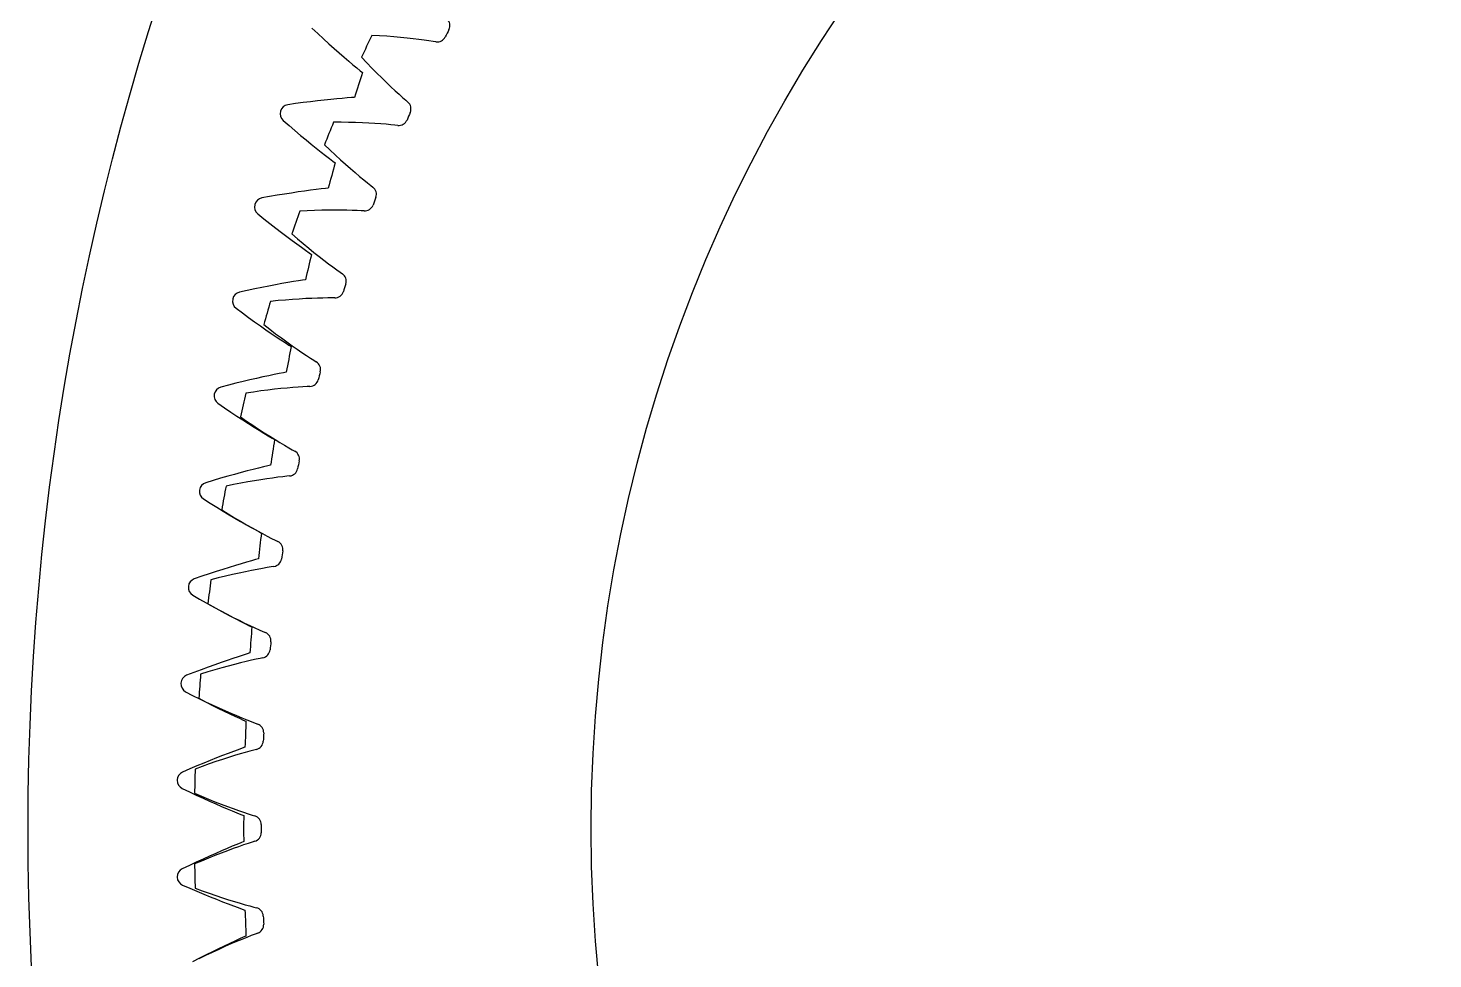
# Model space of a CAD drawing. Header units: millimetres. Extents: x -90 to 90, y -90 to 90.
# Drawn here: x -90.09 to -42.84, y -4.38 to 26.9 of the extents above; entities that cross this region are included whole.
import ezdxf

# ---------------------------------------------------------------- set-up
doc = ezdxf.new("R2010")
doc.units = ezdxf.units.MM

msp = doc.modelspace()

# ---------------------------------------------------------------- linework, layer by layer
at = {"layer": 'journal'}
msp.add_circle((-22, 0), 49.15, dxfattribs=at)
at = {"layer": 'outer'}
msp.add_circle((0, 0), 90.087573, dxfattribs=at)
at = {"layer": 'output_ring'}
for p, q in [((-80.539547, 26.904971), (-80.344897, 26.723491)), ((-80.344897, 26.723491), (-80.155401, 26.548774)), ((-80.155401, 26.548774), (-79.971398, 26.381601)), ((-79.971398, 26.381601), (-79.793504, 26.222292)), ((-79.793504, 26.222292), (-79.622469, 26.071265)), ((-79.622469, 26.071265), (-79.459239, 25.929082)), ((-79.459239, 25.929082), (-79.305062, 25.796531)), ((-79.305062, 25.796531), (-79.161682, 25.674784)), ((-79.161682, 25.674784), (-79.031794, 25.565759)), ((-79.031794, 25.565759), (-78.920373, 25.473193)), ((-78.920373, 25.473193), (-78.84403, 25.410279)), ((-79.107855, 24.576628), (-79.206493, 24.569091)), ((-81.090973, 24.365991), (-81.354592, 24.329539)), ((-80.835461, 24.399876), (-81.090973, 24.365991)), ((-80.588782, 24.430751), (-80.835461, 24.399876)), ((-80.351623, 24.458709), (-80.588782, 24.430751)), ((-80.12484, 24.483839), (-80.351623, 24.458709)), ((-79.909529, 24.506226), (-80.12484, 24.483839)), ((-79.707164, 24.525942), (-79.909529, 24.506226)), ((-79.519846, 24.543033), (-79.707164, 24.525942)), ((-79.350883, 24.557481), (-79.519846, 24.543033)), ((-79.206493, 24.569091), (-79.350883, 24.557481)), ((-81.51098, 23.800343), (-81.309521, 23.626452)), ((-81.309521, 23.626452), (-81.113472, 23.459121)), ((-81.113472, 23.459121), (-80.923201, 23.299119)), ((-80.923201, 23.299119), (-80.739335, 23.14674)), ((-80.739335, 23.14674), (-80.562641, 23.002375)), ((-80.562641, 23.002375), (-80.394085, 22.866549)), ((-80.394085, 22.866549), (-80.234944, 22.74)), ((-80.234944, 22.74), (-80.087006, 22.623835)), ((-80.087006, 22.623835), (-79.953037, 22.519865)), ((-79.953037, 22.519865), (-79.838153, 22.431634)), ((-79.838153, 22.431634), (-79.759456, 22.371691)), ((-81.710724, 21.285752), (-81.964751, 21.242104)), ((-81.465409, 21.326053), (-81.710724, 21.285752)), ((-81.229495, 21.363074), (-81.465409, 21.326053)), ((-81.003841, 21.396872), (-81.229495, 21.363074)), ((-80.789546, 21.427489), (-81.003841, 21.396872)), ((-80.588084, 21.454942), (-80.789546, 21.427489)), ((-80.401558, 21.479195), (-80.588084, 21.454942)), ((-80.233272, 21.500104), (-80.401558, 21.479195)), ((-80.089433, 21.517237), (-80.233272, 21.500104)), ((-79.991157, 21.528546), (-80.089433, 21.517237)), ((-81.964751, 21.242104), (-82.22678, 21.195582)), ((-82.362783, 20.660784), (-82.154812, 20.494737)), ((-82.154812, 20.494737), (-81.952498, 20.335039)), ((-81.952498, 20.335039), (-81.756238, 20.182441)), ((-81.756238, 20.182441), (-81.566671, 20.037218)), ((-81.566671, 20.037218), (-81.384576, 19.899726)), ((-81.384576, 19.899726), (-81.210942, 19.770455)), ((-81.210942, 19.770455), (-81.04707, 19.650095)), ((-81.04707, 19.650095), (-80.894791, 19.539682)), ((-80.894791, 19.539682), (-80.756938, 19.440919)), ((-80.756938, 19.440919), (-80.638759, 19.357154)), ((-80.638759, 19.357154), (-80.557824, 19.300269)), ((-80.854831, 18.433803), (-80.997908, 18.411173)), ((-80.75706, 18.448868), (-80.854831, 18.433803)), ((-82.718235, 18.087043), (-82.97829, 18.030518)), ((-82.466066, 18.140388), (-82.718235, 18.087043)), ((-82.222474, 18.190056), (-82.466066, 18.140388)), ((-81.988152, 18.236086), (-82.222474, 18.190056)), ((-81.763957, 18.278502), (-81.988152, 18.236086)), ((-81.550992, 18.317305), (-81.763957, 18.278502)), ((-81.35073, 18.352454), (-81.550992, 18.317305)), ((-81.16527, 18.383834), (-81.35073, 18.352454)), ((-80.997908, 18.411173), (-81.16527, 18.383834)), ((-83.093709, 17.490903), (-82.87953, 17.332944)), ((-82.87953, 17.332944), (-82.671247, 17.181112)), ((-82.671247, 17.181112), (-82.469286, 17.036144)), ((-82.469286, 17.036144), (-82.274296, 16.898287)), ((-82.274296, 16.898287), (-82.087069, 16.767872)), ((-82.087069, 16.767872), (-81.90861, 16.645346)), ((-81.90861, 16.645346), (-81.740249, 16.531352)), ((-81.740249, 16.531352), (-81.583852, 16.426852)), ((-81.583852, 16.426852), (-81.442318, 16.333442)), ((-81.442318, 16.333442), (-81.321016, 16.254264)), ((-81.321016, 16.254264), (-81.237962, 16.200521)), ((-82.404074, 15.133306), (-82.626479, 15.082333)), ((-82.192751, 15.180237), (-82.404074, 15.133306)), ((-81.993982, 15.223031), (-82.192751, 15.180237)), ((-81.80986, 15.261492), (-81.993982, 15.223031)), ((-81.643669, 15.295222), (-81.80986, 15.261492)), ((-81.501564, 15.323314), (-81.643669, 15.295222)), ((-81.404441, 15.342114), (-81.501564, 15.323314)), ((-83.350318, 14.905435), (-83.608017, 14.838991)), ((-83.100377, 14.9684), (-83.350318, 14.905435)), ((-82.858867, 15.027362), (-83.100377, 14.9684)), ((-82.626479, 15.082333), (-82.858867, 15.027362)), ((-83.702682, 14.295352), (-83.482611, 14.145712)), ((-83.482611, 14.145712), (-83.268665, 14.001969)), ((-83.268665, 14.001969), (-83.0613, 13.864843)), ((-83.0613, 13.864843), (-82.861172, 13.734557)), ((-82.861172, 13.734557), (-82.669087, 13.611408)), ((-82.669087, 13.611408), (-82.486066, 13.495808)), ((-82.486066, 13.495808), (-82.313462, 13.388346)), ((-82.313462, 13.388346), (-82.153178, 13.289913)), ((-82.153178, 13.289913), (-82.008169, 13.201992)), ((-82.008169, 13.201992), (-81.883924, 13.127519)), ((-81.883924, 13.127519), (-81.798873, 13.076997)), ((-83.373652, 11.842614), (-83.612727, 11.774445)), ((-83.143541, 11.906445), (-83.373652, 11.842614)), ((-82.923251, 11.965899), (-83.143541, 11.906445)), ((-82.713881, 12.020891), (-82.923251, 11.965899)), ((-82.516897, 12.071267), (-82.713881, 12.020891)), ((-82.334384, 12.116751), (-82.516897, 12.071267)), ((-82.169606, 12.156822), (-82.334384, 12.116751)), ((-82.028681, 12.190337), (-82.169606, 12.156822)), ((-81.932349, 12.212843), (-82.028681, 12.190337)), ((-83.860072, 11.701953), (-84.115037, 11.625686)), ((-83.612727, 11.774445), (-83.860072, 11.701953)), ((-84.188811, 11.07882), (-83.963169, 10.937719)), ((-83.963169, 10.937719), (-83.743874, 10.802277)), ((-83.743874, 10.802277), (-83.531409, 10.673194)), ((-83.531409, 10.673194), (-83.326438, 10.550669)), ((-83.326438, 10.550669), (-83.129777, 10.434968)), ((-83.129777, 10.434968), (-82.942463, 10.326463)), ((-82.942463, 10.326463), (-82.765869, 10.22569)), ((-82.765869, 10.22569), (-82.601932, 10.133469)), ((-82.601932, 10.133469), (-82.453663, 10.051167)), ((-82.453663, 10.051167), (-82.326656, 9.981508)), ((-82.326656, 9.981508), (-82.239732, 9.93428)), ((-82.574948, 9.000581), (-82.73807, 8.954228)), ((-82.43541, 9.039469), (-82.574948, 9.000581)), ((-82.340011, 9.065648), (-82.43541, 9.039469)), ((-84.002364, 8.563208), (-84.246751, 8.481295)), ((-83.766076, 8.640484), (-84.002364, 8.563208)), ((-83.538578, 8.713083), (-83.766076, 8.640484)), ((-83.320727, 8.780931), (-83.538578, 8.713083)), ((-83.113617, 8.843902), (-83.320727, 8.780931)), ((-82.918707, 8.901786), (-83.113617, 8.843902)), ((-82.73807, 8.954228), (-82.918707, 8.901786)), ((-84.246751, 8.481295), (-84.498608, 8.395319)), ((-84.55138, 7.846029), (-84.3205, 7.713674)), ((-84.3205, 7.713674), (-84.096178, 7.58673)), ((-84.096178, 7.58673), (-83.878925, 7.465881)), ((-83.878925, 7.465881), (-83.669411, 7.351296)), ((-83.669411, 7.351296), (-83.468463, 7.243213)), ((-83.468463, 7.243213), (-83.27713, 7.141962)), ((-83.27713, 7.141962), (-83.096806, 7.048027)), ((-83.096806, 7.048027), (-82.929457, 6.962153)), ((-82.929457, 6.962153), (-82.778144, 6.885591)), ((-82.778144, 6.885591), (-82.648562, 6.820847)), ((-82.648562, 6.820847), (-82.559893, 6.776984)), ((-83.198823, 5.71924), (-83.391373, 5.653933)), ((-83.020326, 5.778563), (-83.198823, 5.71924)), ((-82.859099, 5.83113), (-83.020326, 5.778563)), ((-82.721154, 5.875334), (-82.859099, 5.83113)), ((-82.626828, 5.905148), (-82.721154, 5.875334)), ((-84.509786, 5.248191), (-84.758165, 5.152631)), ((-84.268716, 5.339404), (-84.509786, 5.248191)), ((-84.035561, 5.425674), (-84.268716, 5.339404)), ((-83.811011, 5.506934), (-84.035561, 5.425674)), ((-83.595919, 5.583076), (-83.811011, 5.506934)), ((-83.391373, 5.653933), (-83.595919, 5.583076)), ((-84.789859, 4.601722), (-84.554079, 4.478308)), ((-84.554079, 4.478308), (-84.32506, 4.36005)), ((-84.32506, 4.36005), (-84.103336, 4.24761)), ((-84.103336, 4.24761), (-83.889587, 4.141134)), ((-83.889587, 4.141134), (-83.684647, 4.040827)), ((-83.684647, 4.040827), (-83.489576, 3.946979)), ((-83.489576, 3.946979), (-83.305786, 3.860021)), ((-83.305786, 3.860021), (-83.135271, 3.780619)), ((-83.135271, 3.780619), (-82.981136, 3.709909)), ((-82.981136, 3.709909), (-82.84917, 3.650176)), ((-82.84917, 3.650176), (-82.758886, 3.609741)), ((-83.748422, 2.377027), (-83.960439, 2.292702)), ((-83.54674, 2.455667), (-83.748422, 2.377027)), ((-83.356832, 2.528301), (-83.54674, 2.455667)), ((-83.180739, 2.594417), (-83.356832, 2.528301)), ((-83.021644, 2.653121), (-83.180739, 2.594417)), ((-82.885493, 2.702576), (-83.021644, 2.653121)), ((-82.792378, 2.735981), (-82.885493, 2.702576)), ((-84.648791, 2.007384), (-84.893328, 1.902381)), ((-84.411392, 2.107764), (-84.648791, 2.007384)), ((-84.181712, 2.202901), (-84.411392, 2.107764)), ((-83.960439, 2.292702), (-84.181712, 2.202901)), ((-84.903898, 1.350662), (-84.663563, 1.236369)), ((-84.663563, 1.236369), (-84.430182, 1.12697)), ((-84.430182, 1.12697), (-84.204315, 1.023105)), ((-84.204315, 1.023105), (-83.986644, 0.924895)), ((-83.986644, 0.924895), (-83.778012, 0.832511)), ((-83.778012, 0.832511), (-83.57949, 0.746204)), ((-83.57949, 0.746204), (-83.392504, 0.666349)), ((-83.392504, 0.666349), (-83.219073, 0.593537)), ((-83.219073, 0.593537), (-83.062343, 0.528782)), ((-83.062343, 0.528782), (-82.928186, 0.474148)), ((-82.928186, 0.474148), (-82.836419, 0.437201)), ((-82.836419, -0.437201), (-82.928186, -0.474148)), ((-83.986644, -0.924895), (-84.204315, -1.023105)), ((-83.778012, -0.832511), (-83.986644, -0.924895)), ((-83.57949, -0.746204), (-83.778012, -0.832511)), ((-83.392504, -0.666349), (-83.57949, -0.746204)), ((-83.219073, -0.593537), (-83.392504, -0.666349)), ((-83.062343, -0.528782), (-83.219073, -0.593537)), ((-82.928186, -0.474148), (-83.062343, -0.528782)), ((-84.663563, -1.236369), (-84.903898, -1.350662)), ((-84.430182, -1.12697), (-84.663563, -1.236369)), ((-84.204315, -1.023105), (-84.430182, -1.12697)), ((-84.893328, -1.902381), (-84.648791, -2.007384)), ((-84.648791, -2.007384), (-84.411392, -2.107764)), ((-84.411392, -2.107764), (-84.181712, -2.202901)), ((-84.181712, -2.202901), (-83.960439, -2.292702)), ((-83.960439, -2.292702), (-83.748422, -2.377027)), ((-83.748422, -2.377027), (-83.54674, -2.455667)), ((-83.54674, -2.455667), (-83.356832, -2.528301)), ((-83.356832, -2.528301), (-83.180739, -2.594417)), ((-83.180739, -2.594417), (-83.021644, -2.653121)), ((-83.021644, -2.653121), (-82.885493, -2.702576)), ((-82.885493, -2.702576), (-82.792378, -2.735981)), ((-82.981136, -3.709909), (-83.135271, -3.780619)), ((-82.84917, -3.650176), (-82.981136, -3.709909)), ((-82.758886, -3.609741), (-82.84917, -3.650176)), ((-84.103336, -4.24761), (-84.32506, -4.36005)), ((-83.889587, -4.141134), (-84.103336, -4.24761)), ((-83.684647, -4.040827), (-83.889587, -4.141134)), ((-83.489576, -3.946979), (-83.684647, -4.040827)), ((-83.305786, -3.860021), (-83.489576, -3.946979)), ((-83.135271, -3.780619), (-83.305786, -3.860021)), ((-84.32506, -4.36005), (-84.554079, -4.478308))]:
    msp.add_line(p, q, dxfattribs=at)
for centre, radius, start, end in [((0, 0), 82.837573, 162.136627, 162.741422), ((-81.312474, 24.025278), 0.3, 163.539248, 228.571583), ((0, 0), 85.087573, 163.533923, 163.539248), ((-81.310241, 24.032835), 0.3, 98.501588, 163.533923), ((0, 0), 82.837573, 164.331749, 164.936544), ((-82.17304, 20.893157), 0.3, 165.73437, 230.766705), ((0, 0), 85.087573, 165.729045, 165.73437), ((-82.171097, 20.900795), 0.3, 100.69671, 165.729045), ((0, 0), 82.837573, 166.526871, 167.131666), ((-82.911356, 17.73808), 0.3, 102.891832, 167.924167), ((-82.913005, 17.730374), 0.3, 167.929492, 232.961827), ((0, 0), 85.087573, 167.924167, 167.929492), ((0, 0), 82.837573, 168.721993, 169.326788), ((-83.529931, 14.549332), 0.3, 105.086954, 170.119289), ((-83.531283, 14.541568), 0.3, 170.124614, 235.156949), ((0, 0), 85.087573, 170.119289, 170.124614), ((0, 0), 82.837573, 170.917115, 171.52191), ((-84.026968, 11.331421), 0.3, 172.319736, 237.352071), ((0, 0), 85.087573, 172.314411, 172.319736), ((-84.025915, 11.33923), 0.3, 107.282076, 172.314411), ((0, 0), 82.837573, 173.112237, 173.717032), ((-84.399332, 8.104643), 0.3, 174.514858, 239.547193), ((0, 0), 85.087573, 174.509533, 174.514858), ((-84.398578, 8.112487), 0.3, 109.477198, 174.509533), ((0, 0), 82.837573, 175.307359, 175.912154), ((-84.647828, 4.86597), 0.3, 176.70998, 241.742315), ((0, 0), 85.087573, 176.704654, 176.70998), ((-84.647375, 4.873838), 0.3, 111.67232, 176.704654), ((0, 0), 82.837573, 177.502481, 178.107276), ((-84.771941, 1.628035), 0.3, 113.867441, 178.899776), ((-84.772092, 1.620156), 0.3, 178.905102, 243.937437), ((0, 0), 85.087573, 178.899776, 178.905102), ((0, 0), 82.837573, 179.697603, 180.302397), ((-84.772092, -1.620156), 0.3, 116.062563, 181.094898), ((0, 0), 85.087573, 181.094898, 181.100224), ((-84.771941, -1.628035), 0.3, 181.100224, 246.132559), ((0, 0), 82.837573, 181.892724, 182.497519)]:
    msp.add_arc(centre, radius, start, end, dxfattribs=at)
at = {"layer": 'thin_ring_external'}
for p, q in [((-78.27239, 26.647283), (-78.528007, 26.661479)), ((-78.025432, 26.630875), (-78.27239, 26.647283)), ((-77.787638, 26.612501), (-78.025432, 26.630875)), ((-77.559624, 26.592435), (-77.787638, 26.612501)), ((-77.342159, 26.570995), (-77.559624, 26.592435)), ((-77.136235, 26.548555), (-77.342159, 26.570995)), ((-76.943188, 26.525569), (-77.136235, 26.548555)), ((-76.764942, 26.502614), (-76.943188, 26.525569)), ((-76.604544, 26.480493), (-76.764942, 26.502614)), ((-76.46777, 26.460501), (-76.604544, 26.480493)), ((-76.373834, 26.447619), (-76.46777, 26.460501)), ((-78.870248, 25.923442), (-78.694274, 25.737501)), ((-78.694274, 25.737501), (-78.522204, 25.559597)), ((-78.522204, 25.559597), (-78.354553, 25.389959)), ((-78.354553, 25.389959), (-78.191931, 25.22888)), ((-78.191931, 25.22888), (-78.035074, 25.076739)), ((-78.035074, 25.076739), (-77.88491, 24.934054)), ((-77.88491, 24.934054), (-77.742648, 24.801552)), ((-77.742648, 24.801552), (-77.609972, 24.680326)), ((-77.609972, 24.680326), (-77.489462, 24.572185)), ((-77.489462, 24.572185), (-77.385841, 24.480701)), ((-77.385841, 24.480701), (-77.315321, 24.417321)), ((-79.559612, 23.739222), (-79.81562, 23.740347)), ((-79.312138, 23.735445), (-79.559612, 23.739222)), ((-79.073716, 23.729236), (-79.312138, 23.735445)), ((-78.844975, 23.720839), (-79.073716, 23.729236)), ((-78.626699, 23.710531), (-78.844975, 23.720839)), ((-78.419898, 23.698635), (-78.626699, 23.710531)), ((-78.225929, 23.685536), (-78.419898, 23.698635)), ((-78.046744, 23.671712), (-78.225929, 23.685536)), ((-77.885425, 23.65781), (-78.046744, 23.671712)), ((-77.747809, 23.644828), (-77.885425, 23.65781)), ((-77.653337, 23.636759), (-77.747809, 23.644828)), ((-80.119731, 22.985798), (-79.934491, 22.809084)), ((-79.934491, 22.809084), (-79.753562, 22.640199)), ((-79.753562, 22.640199), (-79.577469, 22.479343)), ((-79.577469, 22.479343), (-79.406833, 22.326777)), ((-79.406833, 22.326777), (-79.242413, 22.182844)), ((-79.242413, 22.182844), (-79.085159, 22.048012)), ((-79.085159, 22.048012), (-78.936316, 21.922947)), ((-78.936316, 21.922947), (-78.797624, 21.808654)), ((-78.797624, 21.808654), (-78.67175, 21.706807)), ((-78.67175, 21.706807), (-78.563592, 21.620733)), ((-78.563592, 21.620733), (-78.489928, 21.561037)), ((-80.696668, 20.769227), (-80.952399, 20.757279)), ((-80.449324, 20.778092), (-80.696668, 20.769227)), ((-80.210896, 20.784065), (-80.449324, 20.778092)), ((-79.982025, 20.787358), (-80.210896, 20.784065)), ((-79.763507, 20.78821), (-79.982025, 20.787358)), ((-79.556367, 20.786888), (-79.763507, 20.78821)), ((-79.361983, 20.78371), (-79.556367, 20.786888)), ((-79.182326, 20.779054), (-79.361983, 20.78371)), ((-79.020507, 20.773407), (-79.182326, 20.779054)), ((-78.882408, 20.767468), (-79.020507, 20.773407)), ((-78.787648, 20.764234), (-78.882408, 20.767468)), ((-81.217585, 19.988186), (-81.023565, 19.821161)), ((-81.023565, 19.821161), (-80.834248, 19.661735)), ((-80.834248, 19.661735), (-80.650171, 19.51008)), ((-80.650171, 19.51008), (-80.471968, 19.366426)), ((-80.471968, 19.366426), (-80.300413, 19.231076)), ((-80.300413, 19.231076), (-80.136479, 19.10445)), ((-80.136479, 19.10445), (-79.981445, 18.987148)), ((-79.981445, 18.987148), (-79.837098, 18.880085)), ((-79.837098, 18.880085), (-79.706187, 18.784798)), ((-79.706187, 18.784798), (-79.593776, 18.70436)), ((-79.593776, 18.70436), (-79.51716, 18.648503)), ((-81.680591, 17.745048), (-81.935378, 17.720058)), ((-81.434022, 17.766531), (-81.680591, 17.745048)), ((-81.19621, 17.78467), (-81.434022, 17.766531)), ((-80.967805, 17.799646), (-81.19621, 17.78467)), ((-80.749616, 17.811654), (-80.967805, 17.799646)), ((-80.542679, 17.820911), (-80.749616, 17.811654)), ((-80.348386, 17.827662), (-80.542679, 17.820911)), ((-80.168726, 17.832185), (-80.348386, 17.827662)), ((-80.00683, 17.834808), (-80.168726, 17.832185)), ((-79.868607, 17.835929), (-80.00683, 17.834808)), ((-79.773805, 17.837537), (-79.868607, 17.835929)), ((-82.160948, 16.938428), (-81.958652, 16.781528)), ((-81.958652, 16.781528), (-81.761442, 16.631975)), ((-81.761442, 16.631975), (-81.569861, 16.489918)), ((-81.569861, 16.489918), (-81.384555, 16.35555)), ((-81.384555, 16.35555), (-81.206313, 16.229136)), ((-81.206313, 16.229136), (-81.036128, 16.111046)), ((-81.036128, 16.111046), (-80.875306, 16.001813)), ((-80.875306, 16.001813), (-80.725681, 15.902261)), ((-80.725681, 15.902261), (-80.590076, 15.813782)), ((-80.590076, 15.813782), (-80.473704, 15.739189)), ((-80.473704, 15.739189), (-80.394336, 15.687317)), ((-82.508813, 14.674574), (-82.761993, 14.636607)), ((-82.263663, 14.708619), (-82.508813, 14.674574)), ((-82.027087, 14.738878), (-82.263663, 14.708619)), ((-81.799746, 14.765496), (-82.027087, 14.738878)), ((-81.582454, 14.788629), (-81.799746, 14.765496)), ((-81.37626, 14.80844), (-81.582454, 14.788629)), ((-81.182565, 14.825103), (-81.37626, 14.80844)), ((-81.00337, 14.838795), (-81.182565, 14.825103)), ((-80.841819, 14.849681), (-81.00337, 14.838795)), ((-80.703834, 14.857857), (-80.841819, 14.849681)), ((-80.609238, 14.864304), (-80.703834, 14.857857)), ((-82.947358, 13.844479), (-82.737314, 13.698113)), ((-82.737314, 13.698113), (-82.532725, 13.558825)), ((-82.532725, 13.558825), (-82.334141, 13.426735)), ((-82.334141, 13.426735), (-82.142216, 13.302004)), ((-82.142216, 13.302004), (-81.957751, 13.184857)), ((-81.957751, 13.184857), (-81.781758, 13.07561)), ((-81.781758, 13.07561), (-81.615569, 12.974731)), ((-81.615569, 12.974731), (-81.461055, 12.882949)), ((-81.461055, 12.882949), (-81.321109, 12.80151)), ((-81.321109, 12.80151), (-81.20108, 12.732956)), ((-81.20108, 12.732956), (-81.119167, 12.685204)), ((-81.523297, 11.825812), (-81.684081, 11.806691)), ((-81.385909, 11.841024), (-81.523297, 11.825812)), ((-81.291766, 11.852292), (-81.385909, 11.841024)), ((-83.179176, 11.565816), (-83.430086, 11.514971)), ((-82.936083, 11.612334), (-83.179176, 11.565816)), ((-82.701361, 11.654633), (-82.936083, 11.612334)), ((-82.475675, 11.692825), (-82.701361, 11.654633)), ((-82.259848, 11.727023), (-82.475675, 11.692825)), ((-82.054935, 11.757337), (-82.259848, 11.727023)), ((-81.862344, 11.783868), (-82.054935, 11.757337)), ((-81.684081, 11.806691), (-81.862344, 11.783868)), ((-83.574763, 10.714411), (-83.35752, 10.578961)), ((-83.35752, 10.578961), (-83.146085, 10.450302)), ((-83.146085, 10.450302), (-82.941015, 10.328524)), ((-82.941015, 10.328524), (-82.742972, 10.213755)), ((-82.742972, 10.213755), (-82.552766, 10.10618)), ((-82.552766, 10.10618), (-82.371424, 10.006062)), ((-82.371424, 10.006062), (-82.200301, 9.9138)), ((-82.200301, 9.9138), (-82.041303, 9.830027)), ((-82.041303, 9.830027), (-81.897381, 9.75584)), ((-81.897381, 9.75584), (-81.774008, 9.693504)), ((-81.774008, 9.693504), (-81.689764, 9.649997)), ((-83.217272, 8.539983), (-83.449528, 8.485754)), ((-82.993831, 8.589648), (-83.217272, 8.539983)), ((-82.780032, 8.634822), (-82.993831, 8.589648)), ((-82.576933, 8.675559), (-82.780032, 8.634822)), ((-82.385948, 8.71189), (-82.576933, 8.675559)), ((-82.209083, 8.743785), (-82.385948, 8.71189)), ((-82.049485, 8.771091), (-82.209083, 8.743785)), ((-81.913054, 8.793298), (-82.049485, 8.771091)), ((-81.819608, 8.809359), (-81.913054, 8.793298)), ((-83.689928, 8.426884), (-83.937915, 8.363293)), ((-83.449528, 8.485754), (-83.689928, 8.426884)), ((-84.041526, 7.556391), (-83.81765, 7.43221)), ((-83.81765, 7.43221), (-83.599922, 7.314514)), ((-83.599922, 7.314514), (-83.388902, 7.203366)), ((-83.388902, 7.203366), (-83.185257, 7.09886)), ((-83.185257, 7.09886), (-82.989806, 7.001137)), ((-82.989806, 7.001137), (-82.803589, 6.910409)), ((-82.803589, 6.910409), (-82.627978, 6.827005)), ((-82.627978, 6.827005), (-82.464909, 6.75146)), ((-82.464909, 6.75146), (-82.317387, 6.684718)), ((-82.317387, 6.684718), (-82.190993, 6.628763)), ((-82.190993, 6.628763), (-82.104636, 6.589614)), ((-82.419011, 5.693487), (-82.577007, 5.658068)), ((-82.283891, 5.722631), (-82.419011, 5.693487)), ((-82.191388, 5.743443), (-82.283891, 5.722631)), ((-84.039739, 5.265968), (-84.284155, 5.189797)), ((-83.802659, 5.337035), (-84.039739, 5.265968)), ((-83.573475, 5.403052), (-83.802659, 5.337035)), ((-83.35286, 5.464062), (-83.573475, 5.403052)), ((-83.141647, 5.520094), (-83.35286, 5.464062)), ((-82.940893, 5.571148), (-83.141647, 5.520094)), ((-82.752012, 5.617183), (-82.940893, 5.571148)), ((-82.577007, 5.658068), (-82.752012, 5.617183)), ((-84.34643, 4.378657), (-84.116506, 4.266069)), ((-84.116506, 4.266069), (-83.893052, 4.159644)), ((-83.893052, 4.159644), (-83.676632, 4.059416)), ((-83.676632, 4.059416), (-83.467916, 3.965444)), ((-83.467916, 3.965444), (-83.267731, 3.877828)), ((-83.267731, 3.877828), (-83.077124, 3.796727)), ((-83.077124, 3.796727), (-82.897483, 3.722399)), ((-82.897483, 3.722399), (-82.73077, 3.655279)), ((-82.73077, 3.655279), (-82.580032, 3.596157)), ((-82.580032, 3.596157), (-82.450945, 3.546728)), ((-82.450945, 3.546728), (-82.362703, 3.51204)), ((-83.34375, 2.390964), (-83.551827, 2.324221)), ((-83.145865, 2.452203), (-83.34375, 2.390964)), ((-82.959581, 2.507822), (-83.145865, 2.452203)), ((-82.786892, 2.55759), (-82.959581, 2.507822)), ((-82.630911, 2.60103), (-82.786892, 2.55759)), ((-82.497456, 2.637035), (-82.630911, 2.60103)), ((-82.406135, 2.662543), (-82.497456, 2.637035)), ((-84.227695, 2.091312), (-84.467903, 2.002762)), ((-83.994553, 2.174393), (-84.227695, 2.091312)), ((-83.769039, 2.252026), (-83.994553, 2.174393)), ((-83.551827, 2.324221), (-83.769039, 2.252026)), ((-84.48868, 1.189499), (-84.253306, 1.088799)), ((-84.253306, 1.088799), (-84.02471, 0.993922)), ((-84.02471, 0.993922), (-83.803454, 0.904875)), ((-83.803454, 0.904875), (-83.590212, 0.821683)), ((-83.590212, 0.821683), (-83.385815, 0.744403)), ((-83.385815, 0.744403), (-83.191315, 0.67314)), ((-83.191315, 0.67314), (-83.008114, 0.608082)), ((-83.008114, 0.608082), (-82.838191, 0.549561)), ((-82.838191, 0.549561), (-82.684631, 0.498214)), ((-82.684631, 0.498214), (-82.553189, 0.455441)), ((-82.553189, 0.455441), (-82.46329, 0.425303)), ((-82.553189, -0.455441), (-82.684631, -0.498214)), ((-82.46329, -0.425303), (-82.553189, -0.455441)), ((-83.803454, -0.904875), (-84.02471, -0.993922)), ((-83.590212, -0.821683), (-83.803454, -0.904875)), ((-83.385815, -0.744403), (-83.590212, -0.821683)), ((-83.191315, -0.67314), (-83.385815, -0.744403)), ((-83.008114, -0.608082), (-83.191315, -0.67314)), ((-82.838191, -0.549561), (-83.008114, -0.608082)), ((-82.684631, -0.498214), (-82.838191, -0.549561)), ((-84.253306, -1.088799), (-84.48868, -1.189499)), ((-84.02471, -0.993922), (-84.253306, -1.088799)), ((-84.467903, -2.002762), (-84.227695, -2.091312)), ((-84.227695, -2.091312), (-83.994553, -2.174393)), ((-83.994553, -2.174393), (-83.769039, -2.252026)), ((-83.769039, -2.252026), (-83.551827, -2.324221)), ((-83.551827, -2.324221), (-83.34375, -2.390964)), ((-83.34375, -2.390964), (-83.145865, -2.452203)), ((-83.145865, -2.452203), (-82.959581, -2.507822)), ((-82.959581, -2.507822), (-82.786892, -2.55759)), ((-82.786892, -2.55759), (-82.630911, -2.60103)), ((-82.630911, -2.60103), (-82.497456, -2.637035)), ((-82.497456, -2.637035), (-82.406135, -2.662543)), ((-82.897483, -3.722399), (-83.077124, -3.796727)), ((-82.73077, -3.655279), (-82.897483, -3.722399)), ((-82.580032, -3.596157), (-82.73077, -3.655279)), ((-82.450945, -3.546728), (-82.580032, -3.596157)), ((-82.362703, -3.51204), (-82.450945, -3.546728)), ((-83.893052, -4.159644), (-84.116506, -4.266069)), ((-83.676632, -4.059416), (-83.893052, -4.159644)), ((-83.467916, -3.965444), (-83.676632, -4.059416)), ((-83.267731, -3.877828), (-83.467916, -3.965444)), ((-83.077124, -3.796727), (-83.267731, -3.877828)), ((-84.116506, -4.266069), (-84.34643, -4.378657))]:
    msp.add_line(p, q, dxfattribs=at)
for centre, radius, start, end in [((-76.201423, 26.990891), 0.3, 333.527896, 46.889856), ((-22, 0), 62.5, 154.749055, 155.494847), ((-76.323944, 26.743441), 0.3, 260.427217, 333.789177), ((-22, 0), 60.25, 153.527896, 153.789177), ((-77.508892, 24.188126), 0.3, 336.454725, 49.816686), ((-22, 0), 62.5, 157.675884, 158.421677), ((-77.618617, 23.934743), 0.3, 263.354046, 336.716006), ((-22, 0), 60.25, 156.454725, 156.716006), ((-78.671544, 21.322257), 0.3, 339.381555, 52.743515), ((-78.768188, 21.063602), 0.3, 266.280875, 339.642836), ((-22, 0), 60.25, 159.381555, 159.642836), ((-22, 0), 62.5, 160.602714, 161.348506), ((-79.686346, 18.400761), 0.3, 342.308384, 55.670344), ((-79.769657, 18.137509), 0.3, 269.207705, 342.569665), ((-22, 0), 60.25, 162.308384, 162.569665), ((-22, 0), 62.5, 163.529543, 164.275335), ((-80.550651, 15.431259), 0.3, 345.235213, 58.597173), ((-22, 0), 60.25, 165.235213, 165.496494), ((-80.620412, 15.164096), 0.3, 272.134534, 345.496494), ((-22, 0), 62.5, 166.456372, 167.202165), ((-81.262204, 12.421499), 0.3, 348.162042, 61.524003), ((-22, 0), 60.25, 168.162042, 168.423323), ((-81.318233, 12.151122), 0.3, 275.061363, 348.423323), ((-22, 0), 62.5, 169.383201, 170.128994), ((-81.819149, 9.379332), 0.3, 351.088872, 64.450832), ((-81.861299, 9.106448), 0.3, 277.988193, 351.350153), ((-22, 0), 60.25, 171.088872, 171.350153), ((-22, 0), 62.5, 172.310031, 173.055823), ((-82.220033, 6.312696), 0.3, 354.015701, 67.377661), ((-22, 0), 60.25, 174.015701, 174.276982), ((-82.248194, 6.038016), 0.3, 280.915022, 354.276982), ((-22, 0), 62.5, 175.23686, 175.982652), ((-82.463809, 3.229591), 0.3, 356.94253, 70.30449), ((-82.477908, 2.953831), 0.3, 283.841851, 357.203811), ((-22, 0), 60.25, 176.94253, 177.203811), ((-22, 0), 62.5, 178.163689, 178.909482), ((-82.549843, 0.13806), 0.3, 359.86936, 73.23132), ((-22, 0), 60.25, 179.86936, 180.13064), ((-82.549843, -0.13806), 0.3, 286.76868, 0.13064), ((-22, 0), 62.5, 181.090518, 181.836311), ((-82.477908, -2.953831), 0.3, 2.796189, 76.158149), ((-82.463809, -3.229591), 0.3, 289.69551, 3.05747), ((-22, 0), 60.25, 182.796189, 183.05747)]:
    msp.add_arc(centre, radius, start, end, dxfattribs=at)

doc.saveas('drawing.dxf')
